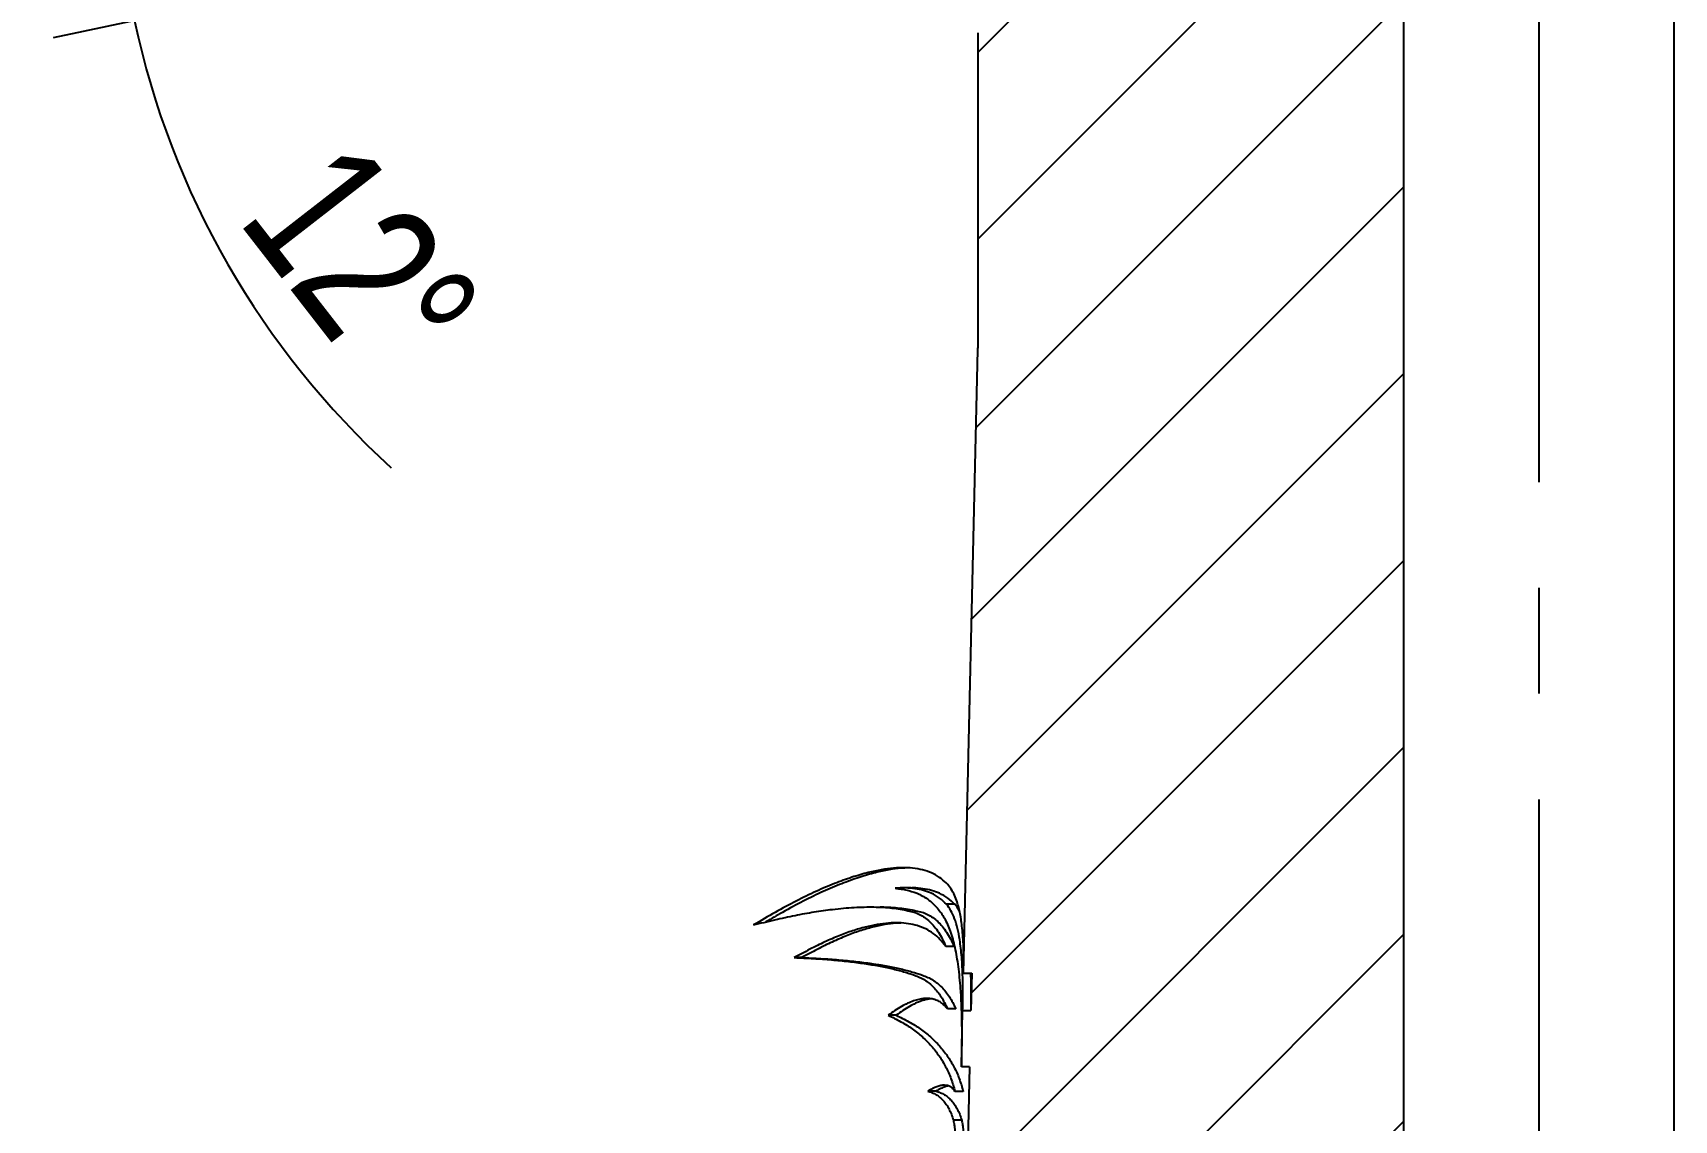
# Model space of a CAD drawing. Header units: millimetres. Extents: x 8 to 871, y 8 to 585.
# Drawn here: x 366.03 to 405.46, y 300.2 to 326.33 of the extents above; entities that cross this region are included whole.
import ezdxf

# ---------------------------------------------------------------- set-up
doc = ezdxf.new("R2010")
doc.units = ezdxf.units.MM
doc.linetypes.add('CENTERX2', pattern=[20.32, 12.7, -2.54, 2.54, -2.54])
for name, color, linetype in [('CENTERLINE', 4, 'CENTERX2'), ('DIMENSIONS', 2, 'Continuous'), ('HATCH', 3, 'Continuous')]:
    doc.layers.add(name, color=color, linetype=linetype)
doc.layers.add('OUTLINE', color=7, linetype='Continuous', lineweight=25)
doc.styles.add('SLDTEXTSTYLE0', font='TXT', dxfattribs={"width": 0.75})
doc.dimstyles.new('SLDDIMSTYLE3', dxfattribs={"dimtxt": 3.5, "dimasz": 2, "dimexe": 0, "dimexo": 0.0625, "dimgap": 0.875, "dimtad": 1, "dimrnd": 1e-09, "dimzin": 12, "dimdsep": 46, "dimtxsty": 'SLDTEXTSTYLE0', "dimsah": 1, "dimcen": 0.09, "dimadec": 0, "dimazin": 3, "dimtol": 1, "dimtp": 0.05, "dimtm": 0.05, "dimtfac": 1, "dimtofl": 0, "dimtmove": 0, "dimatfit": 3, "dimfxl": 0, "dimfrac": 2, "dimtolj": 1, "dimarcsym": 0})
doc.dimstyles.new('SLDDIMSTYLE7', dxfattribs={"dimtxt": 3.5, "dimasz": 2, "dimexe": 0, "dimexo": 0.0625, "dimgap": 0.875, "dimtad": 1, "dimdec": 4, "dimzin": 12, "dimdsep": 46, "dimtxsty": 'SLDTEXTSTYLE0', "dimsah": 1, "dimcen": 0.09, "dimadec": 0, "dimazin": 3, "dimtfac": 1, "dimtdec": 0, "dimtofl": 0, "dimtmove": 0, "dimatfit": 3, "dimfxl": 0, "dimfrac": 2, "dimtolj": 1, "dimtzin": 12, "dimarcsym": 0})

# ---------------------------------------------------------------- blocks, each defined once
blk = doc.blocks.new('_D_11')
at = {"layer": 'DIMENSIONS'}
for p, q in [((382.147, 330.833), (366.026, 330.833)), ((387.258, 330.625), (366.513, 326.209))]:
    blk.add_line(p, q, dxfattribs=at)
for start, end in [(180, 192.0175), (192.0175, 227.7127)]:
    blk.add_arc((388.236, 330.833), 20.21, start, end, dxfattribs=at)
for points in [[(368.026, 330.833), (367.625, 328.811), (368.624, 328.86)], [(368.469, 326.625), (368.643, 328.68), (367.656, 328.52)]]:
    blk.add_solid(points, dxfattribs=at)
at = {"layer": 'DIMENSIONS', "insert": (373.679, 323.984), "char_height": 3.5, "attachment_point": 1, "rotation": 307.8343, "style": 'SLDTEXTSTYLE0'}
blk.add_mtext('12°', dxfattribs=at)
blk = doc.blocks.new('_D_31')
at = {"layer": 'DIMENSIONS'}
for p, q in [((435.589, 429.833), (473.701, 429.833)), ((471.701, 429.833), (471.701, 187.335)), ((387.934, 187.335), (473.701, 187.335))]:
    blk.add_line(p, q, dxfattribs=at)
for points in [[(471.701, 429.833), (471.201, 427.833), (472.201, 427.833)], [(471.701, 187.335), (472.201, 189.335), (471.201, 189.335)]]:
    blk.add_solid(points, dxfattribs=at)
at = {"layer": 'DIMENSIONS', "attachment_point": 1, "rotation": 90, "style": 'SLDTEXTSTYLE0'}
for s, insert, char_height in [('±0,05', (468.202, 311.088), 2.5), ('242,5', (467.19, 298.16), 3.5)]:
    blk.add_mtext(s, dxfattribs=dict(at, insert=insert, char_height=char_height))

msp = doc.modelspace()

# ---------------------------------------------------------------- hatches: boundary and pattern name
at = {"layer": 'HATCH'}
h = msp.add_hatch(dxfattribs=at)
h.set_pattern_fill('ANSI31', color=256, angle=3e-322, style=0)
edge = h.paths.add_edge_path(flags=0)
edge.add_line((388.32693, 292.58989), (388.31504, 292.07704))
edge.add_line((388.31504, 292.07704), (388.11499, 292.07704))
edge.add_line((388.11499, 292.07704), (388.09674, 291.28966))
edge.add_spline(control_points=[(388.09674, 291.28966), (388.16342, 291.28966), (388.2301, 291.28966), (388.29679, 291.28966)], knot_values=[0.00002714, 0.00002714, 0.00002714, 0.00002714, 0.0002272, 0.0002272, 0.0002272, 0.0002272], weights=[1, 1, 1, 1], degree=3, periodic=0)
edge.add_line((388.29679, 291.28966), (388.20941, 287.51979))
edge.add_spline(control_points=[(388.20941, 287.51979), (388.14272, 287.51979), (388.07604, 287.51979), (388.00935, 287.51979)], knot_values=[0.0000634, 0.0000634, 0.0000634, 0.0000634, 0.00026345, 0.00026345, 0.00026345, 0.00026345], weights=[1, 1, 1, 1], degree=3, periodic=0)
edge.add_line((388.00935, 287.51979), (387.8951, 282.59093))
edge.add_spline(control_points=[(387.8951, 282.59093), (387.96179, 282.59093), (388.02847, 282.59093), (388.09516, 282.59093)], knot_values=[0.00000348, 0.00000348, 0.00000348, 0.00000348, 0.00020353, 0.00020353, 0.00020353, 0.00020353], weights=[1, 1, 1, 1], degree=3, periodic=0)
edge.add_line((388.09516, 282.59093), (388.01693, 279.21584))
edge.add_spline(control_points=[(388.01693, 279.21584), (387.95024, 279.21584), (387.88356, 279.21584), (387.81687, 279.21584)], knot_values=[0.00007805, 0.00007805, 0.00007805, 0.00007805, 0.0002781, 0.0002781, 0.0002781, 0.0002781], weights=[1, 1, 1, 1], degree=3, periodic=0)
edge.add_line((387.81687, 279.21584), (387.74802, 276.24542))
edge.add_line((387.74802, 276.24542), (387.94807, 276.24542))
edge.add_line((387.94807, 276.24542), (387.90636, 274.44593))
edge.add_line((387.90636, 274.44593), (387.70631, 274.44593))
edge.add_line((387.70631, 274.44593), (386.33384, 215.2352))
edge.add_arc((396.33118, 215.00347), 10.00003, 178.672157, 196.096265)
edge.add_line((386.72318, 212.23094), (387.94978, 207.98024))
edge.add_arc((368.73384, 202.4352), 20, 0, 16.096265, ccw=False)
edge.add_line((388.73384, 202.4352), (388.73384, 196.6352))
edge.add_arc((363.80884, 196.6352), 24.925, 338.091875, 360, ccw=False)
edge.add_line((386.93384, 187.3352), (398.95884, 182.95846))
edge.add_line((398.95884, 182.95846), (398.95884, 329.8218))
edge.add_line((398.95884, 329.8218), (398.42307, 332.57812))
edge.add_line((398.42307, 332.57812), (388.34086, 330.53898))
edge.add_arc((366.03384, 326.33342), 22.7, 0, 10.676699, ccw=False)
edge.add_line((388.73384, 326.33342), (388.73384, 318.83342))
edge.add_arc((383.73384, 318.83342), 5, 358.672157, 360, ccw=False)
edge.add_line((388.7325, 318.71755), (388.38532, 303.7398))
edge.add_line((388.38532, 303.7398), (388.58538, 303.7398))
edge.add_line((388.58538, 303.7398), (388.56448, 302.83817))
edge.add_line((388.56448, 302.83817), (388.36442, 302.83817))
edge.add_line((388.36442, 302.83817), (388.33309, 301.48648))
edge.add_spline(control_points=[(388.33309, 301.48648), (388.39978, 301.48648), (388.46646, 301.48648), (388.53314, 301.48648)], knot_values=[0.00003223, 0.00003223, 0.00003223, 0.00003223, 0.00023229, 0.00023229, 0.00023229, 0.00023229], weights=[1, 1, 1, 1], degree=3, periodic=0)
edge.add_line((388.53314, 301.48648), (388.35458, 293.78268))
edge.add_line((388.35458, 293.78268), (388.15452, 293.78268))
edge.add_line((388.15452, 293.78268), (388.14975, 293.57667))
edge.add_line((388.14975, 293.57667), (388.3498, 293.57667))
edge.add_line((388.3498, 293.57667), (388.33735, 293.03935))
edge.add_spline(control_points=[(388.33735, 293.03935), (388.27066, 293.03935), (388.20398, 293.03935), (388.13729, 293.03935)], knot_values=[0.00000858, 0.00000858, 0.00000858, 0.00000858, 0.00020863, 0.00020863, 0.00020863, 0.00020863], weights=[1, 1, 1, 1], degree=3, periodic=0)
edge.add_line((388.13729, 293.03935), (388.12687, 292.58989))
edge.add_line((388.12687, 292.58989), (388.32693, 292.58989))

# ---------------------------------------------------------------- linework, layer by layer
at = {"layer": 'CENTERLINE'}
msp.add_line((402.20884, 429.83342), (402.20884, 155.70133), dxfattribs=at)
at = {"layer": 'OUTLINE'}
for p, q in [((405.45884, 156.8852), (405.45884, 429.83342)), ((398.95884, 329.8218), (398.95884, 182.95846)), ((388.73384, 318.83342), (388.73384, 326.33342)), ((388.38532, 303.7398), (388.7325, 318.71755)), ((387.1245, 305.78533), (386.93012, 305.78533)), ((388.17705, 305.39125), (387.97959, 305.39125)), ((384.49629, 304.10947), (384.32007, 304.10947)), ((388.15533, 304.38076), (387.95786, 304.38076)), ((388.38532, 303.7398), (388.58538, 303.7398)), ((388.58538, 303.7398), (388.56448, 302.83817)), ((388.19736, 302.87885), (387.99945, 302.87885)), ((386.76681, 302.72556), (386.57721, 302.72556)), ((388.33309, 301.48648), (388.36442, 302.83817)), ((388.36442, 302.83817), (388.56448, 302.83817)), ((388.33514, 301.57898), (388.33309, 301.48648)), ((388.53315, 301.48648), (388.33309, 301.48648)), ((388.53315, 301.48648), (388.35457, 293.78268)), ((387.72266, 300.8984), (387.52726, 300.8984)), ((388.3799, 300.8961), (388.18066, 300.8961)), ((388.34283, 300.20378), (388.14372, 300.20378))]:
    msp.add_line(p, q, dxfattribs=at)
msp.add_arc((383.73384, 318.83342), 5, 358.672157, 0, dxfattribs=at)
for points, knots in [([(388.00537, 305.86779), (387.95532, 305.91616), (387.85525, 306.0129), (387.67181, 306.12809), (387.46303, 306.20733), (387.23118, 306.25628), (386.97909, 306.2743), (386.70803, 306.26379), (386.4136, 306.22472), (386.08071, 306.15374), (385.70664, 306.04577), (385.28879, 305.89519), (384.84229, 305.70665), (384.36765, 305.4751), (383.86816, 305.20469), (383.51672, 304.99765), (383.34104, 304.89415)], [0, 0, 0, 0, 0.06888447, 0.13775699, 0.20711158, 0.27646578, 0.34211712, 0.40776852, 0.47387634, 0.53998442, 0.615844, 0.69174683, 0.76760669, 0.8450482, 0.92254024, 1, 1, 1, 1]), ([(387.04219, 306.2648), (386.99169, 306.26354), (386.85064, 306.26004), (386.5935, 306.22259), (386.25872, 306.15186), (385.88229, 306.04294), (385.46328, 305.89235), (385.0157, 305.7041), (384.5398, 305.47278), (384.08009, 305.2259), (383.77053, 305.04486), (383.63685, 304.96667)], [0, 0, 0, 0, 0.06072202, 0.16960734, 0.27849289, 0.40249486, 0.52656683, 0.65056913, 0.77711857, 0.90374924, 1, 1, 1, 1]), ([(387.97959, 305.39125), (387.92514, 305.44398), (387.81613, 305.54958), (387.62649, 305.65553), (387.42675, 305.72808), (387.21944, 305.77028), (386.99311, 305.78984), (386.8253, 305.78207), (386.74133, 305.77819)], [0, 0, 0, 0, 0.18877001, 0.37795337, 0.53288125, 0.68804128, 0.84390301, 1, 1, 1, 1]), ([(386.74133, 305.77819), (386.77144, 305.77423), (386.83165, 305.76633), (386.94249, 305.74853), (387.01999, 305.73226), (387.06985, 305.72179)], [0, 0, 0, 0, 0.26286463, 0.52572872, 1, 1, 1, 1]), ([(387.06985, 305.72179), (387.15947, 305.69438), (387.33871, 305.63955), (387.56621, 305.49372), (387.76609, 305.30687), (387.87323, 305.14273), (387.9269, 305.06053)], [0, 0, 0, 0, 0.25327801, 0.50655717, 0.75287063, 1, 1, 1, 1]), ([(388.17705, 305.39125), (388.12261, 305.44371), (388.01361, 305.54875), (387.8236, 305.65458), (387.62322, 305.72779), (387.41317, 305.76914), (387.24552, 305.78728), (387.14155, 305.78375), (387.12137, 305.78306)], [0, 0, 0, 0, 0.213023078, 0.426503951, 0.602970375, 0.779700458, 0.957230387, 1, 1, 1, 1]), ([(388.38532, 303.7398), (388.3862, 303.78255), (388.38894, 303.91618), (388.38955, 304.13019), (388.38457, 304.37611), (388.37315, 304.6063), (388.35033, 304.8766), (388.3079, 305.16769), (388.24277, 305.42565), (388.1689, 305.61562), (388.09441, 305.75593), (388.03504, 305.83051), (388.00537, 305.86779)], [0, 0, 0, 0, 0.040116172, 0.125424051, 0.210731357, 0.296526289, 0.382321221, 0.535292712, 0.688266239, 0.79215132, 0.896096865, 1, 1, 1, 1]), ([(383.34104, 304.89415), (383.51289, 304.93708), (383.85656, 305.02293), (384.34229, 305.13002), (384.80549, 305.2123), (385.28305, 305.27978), (385.7652, 305.32267), (386.24131, 305.33282), (386.60014, 305.31205), (386.86537, 305.27542), (386.98805, 305.25076), (387.04939, 305.23843)], [0, 0, 0, 0, 0.109117155, 0.218225999, 0.327901346, 0.43757583, 0.577385205, 0.717508722, 0.858588179, 0.929293046, 1, 1, 1, 1]), ([(386.31783, 305.32486), (386.35065, 305.32578), (386.54594, 305.33124), (386.78613, 305.31135), (387.05568, 305.27574), (387.17951, 305.25087), (387.24143, 305.23843)], [0, 0, 0, 0, 0.0916177, 0.54527168, 0.77263251, 1, 1, 1, 1]), ([(387.04939, 305.23843), (387.09778, 305.22777), (387.19456, 305.20645), (387.32902, 305.14957), (387.45542, 305.07432), (387.57364, 304.97818), (387.68345, 304.86145), (387.78454, 304.72287), (387.87708, 304.56492), (387.93092, 304.44218), (387.95786, 304.38076)], [0, 0, 0, 0, 0.12288538, 0.24577076, 0.3694696, 0.49316861, 0.61932246, 0.74569531, 0.87273531, 1, 1, 1, 1]), ([(387.24143, 305.23843), (387.2901, 305.22777), (387.38745, 305.20645), (387.52268, 305.14959), (387.64983, 305.07434), (387.76875, 304.97821), (387.87922, 304.86149), (387.98092, 304.72291), (388.07403, 304.56496), (388.12821, 304.4422), (388.15533, 304.38076)], [0, 0, 0, 0, 0.12290525, 0.24581062, 0.36952133, 0.49323227, 0.61937501, 0.74573498, 0.8727559, 1, 1, 1, 1]), ([(388.36442, 302.83817), (388.36697, 302.97932), (388.37208, 303.26226), (388.36819, 303.60334), (388.35796, 303.88813), (388.34332, 304.12213), (388.32274, 304.34019), (388.29114, 304.57672), (388.24372, 304.81843), (388.17384, 305.05392), (388.08765, 305.24572), (388.01561, 305.34273), (387.97959, 305.39125)], [0, 0, 0, 0, 0.10852106, 0.21752896, 0.29417187, 0.37081488, 0.44798653, 0.525158, 0.64290332, 0.76065302, 0.88030328, 1, 1, 1, 1]), ([(388.28626, 305.22892), (388.28492, 305.23188), (388.25432, 305.29935), (388.21482, 305.34633), (388.17705, 305.39125)], [0, 0, 0, 0, 0.04393353, 1, 1, 1, 1]), ([(387.95786, 304.38076), (387.91319, 304.43782), (387.82386, 304.55191), (387.6629, 304.69563), (387.48099, 304.80349), (387.28085, 304.88163), (387.06489, 304.92975), (386.83423, 304.94993), (386.58449, 304.94309), (386.31526, 304.90907), (386.02732, 304.84739), (385.7213, 304.75756), (385.39706, 304.64042), (385.05486, 304.49164), (384.69673, 304.31431), (384.44562, 304.17774), (384.32007, 304.10947)], [0, 0, 0, 0, 0.07342686, 0.14683772, 0.22075809, 0.29467868, 0.36410988, 0.433541, 0.50345493, 0.57336869, 0.6438919, 0.71444659, 0.78497051, 0.85662821, 0.92832418, 1, 1, 1, 1]), ([(386.87744, 304.9414), (386.8398, 304.94082), (386.71859, 304.93894), (386.4942, 304.90669), (386.20556, 304.84557), (385.89874, 304.75521), (385.57411, 304.63826), (385.23153, 304.48988), (384.87315, 304.31327), (384.6219, 304.17739), (384.49629, 304.10947)], [0, 0, 0, 0, 0.060110093, 0.193519384, 0.326852388, 0.460244139, 0.59357881, 0.729017704, 0.86452749, 1, 1, 1, 1]), ([(387.9269, 305.06053), (387.95187, 305.0099), (388.00182, 304.90865), (388.06778, 304.74556), (388.12622, 304.56003), (388.17683, 304.35499), (388.22009, 304.13311), (388.25633, 303.89406), (388.28582, 303.63736), (388.31154, 303.33056), (388.33095, 302.96641), (388.34183, 302.53725), (388.34361, 302.07456), (388.33797, 301.7442), (388.33514, 301.57898)], [0, 0, 0, 0, 0.07396341, 0.14791281, 0.22222682, 0.29654579, 0.37055469, 0.44456337, 0.51906699, 0.59356991, 0.69451044, 0.79545262, 0.89770888, 1, 1, 1, 1]), ([(384.32007, 304.10947), (384.47529, 304.10284), (384.78587, 304.08958), (385.21819, 304.05837), (385.62564, 304.01821), (386.00108, 303.96955), (386.34613, 303.91246), (386.66105, 303.84739), (386.95184, 303.77357), (387.12338, 303.71764), (387.20916, 303.68968)], [0, 0, 0, 0, 0.1269235, 0.25396438, 0.38088885, 0.50793394, 0.63073195, 0.75352983, 0.87676463, 1, 1, 1, 1]), ([(384.49629, 304.10947), (384.65152, 304.10288), (384.96212, 304.0897), (385.3947, 304.05877), (385.80254, 304.01897), (386.17999, 303.9706), (386.52831, 303.91357), (386.84737, 303.84825), (387.14189, 303.77406), (387.31552, 303.71781), (387.40233, 303.68968)], [0, 0, 0, 0, 0.12618723, 0.25248946, 0.37867796, 0.50498417, 0.62851587, 0.75204765, 0.87602348, 1, 1, 1, 1]), ([(387.20916, 303.68968), (387.29245, 303.6544), (387.45937, 303.58371), (387.63512, 303.43652), (387.76196, 303.2929), (387.84934, 303.16965), (387.92941, 303.03319), (387.97609, 302.93031), (387.99945, 302.87885)], [0, 0, 0, 0, 0.24747869, 0.49593476, 0.62162926, 0.74745222, 0.87366195, 1, 1, 1, 1]), ([(387.40233, 303.68968), (387.48611, 303.65441), (387.65399, 303.58373), (387.83078, 303.43655), (387.9584, 303.29294), (388.04631, 303.16969), (388.12688, 303.03322), (388.17386, 302.93032), (388.19736, 302.87885)], [0, 0, 0, 0, 0.24750006, 0.49596866, 0.6216573, 0.74747339, 0.87367302, 1, 1, 1, 1]), ([(388.56448, 302.83817), (388.56692, 302.97834), (388.57181, 303.2593), (388.56961, 303.55176), (388.56364, 303.70417), (388.56224, 303.7398)], [0, 0, 0, 0, 0.43272833, 0.86737284, 1, 1, 1, 1]), ([(387.99945, 302.87885), (387.97539, 302.90636), (387.92729, 302.96138), (387.84557, 303.03358), (387.75613, 303.08494), (387.6581, 303.117), (387.55182, 303.13201), (387.43707, 303.13013), (387.31435, 303.10992), (387.18306, 303.07129), (387.04354, 303.01477), (386.89546, 302.93958), (386.74079, 302.84034), (386.63174, 302.76383), (386.57721, 302.72556)], [0, 0, 0, 0, 0.081539951, 0.163067375, 0.244951224, 0.326838405, 0.40972387, 0.492607776, 0.575974348, 0.659341607, 0.74423934, 0.829133453, 0.914556765, 1, 1, 1, 1]), ([(387.60046, 303.1221), (387.57025, 303.11799), (387.49922, 303.10834), (387.37757, 303.07146), (387.23714, 303.01546), (387.08778, 302.94007), (386.93182, 302.84068), (386.82182, 302.76394), (386.76681, 302.72556)], [0, 0, 0, 0, 0.12704996, 0.29869211, 0.47347206, 0.64824399, 0.82410201, 1, 1, 1, 1]), ([(386.57721, 302.72556), (386.68009, 302.67511), (386.88585, 302.57422), (387.15792, 302.40192), (387.40241, 302.20612), (387.618, 301.98951), (387.80463, 301.75035), (387.9613, 301.48814), (388.09002, 301.20629), (388.15044, 300.99954), (388.18066, 300.8961)], [0, 0, 0, 0, 0.12344418, 0.24688077, 0.37092536, 0.49496957, 0.62082187, 0.74683642, 0.87333681, 1, 1, 1, 1]), ([(386.76681, 302.72556), (386.87029, 302.67512), (387.07724, 302.57424), (387.3509, 302.40196), (387.59685, 302.20618), (387.81373, 301.98958), (388.0015, 301.75043), (388.15913, 301.48821), (388.28868, 301.20634), (388.34948, 300.99956), (388.3799, 300.8961)], [0, 0, 0, 0, 0.12344911, 0.24689061, 0.37093847, 0.49498552, 0.62083502, 0.74684631, 0.87334201, 1, 1, 1, 1]), ([(388.18066, 300.8961), (388.16461, 300.91853), (388.13251, 300.96338), (388.07323, 301.00829), (388.00569, 301.03664), (387.92868, 301.04675), (387.84247, 301.03872), (387.7466, 301.01157), (387.64239, 300.96694), (387.56566, 300.92126), (387.52726, 300.8984)], [0, 0, 0, 0, 0.12320987, 0.24641956, 0.37032281, 0.49422647, 0.6202054, 0.74636899, 0.87309071, 1, 1, 1, 1]), ([(387.52726, 300.8984), (387.56272, 300.88812), (387.63364, 300.86756), (387.73003, 300.81817), (387.81902, 300.75495), (387.90016, 300.67616), (387.97349, 300.58206), (388.03873, 300.4719), (388.09638, 300.34744), (388.12793, 300.25169), (388.14372, 300.20378)], [0, 0, 0, 0, 0.12362654, 0.24725322, 0.37141383, 0.49557503, 0.62132751, 0.74722121, 0.87354036, 1, 1, 1, 1]), ([(388.01504, 301.02908), (387.9911, 301.02311), (387.93547, 301.00925), (387.83829, 300.96659), (387.76123, 300.92114), (387.72266, 300.8984)], [0, 0, 0, 0, 0.27410304, 0.63678495, 1, 1, 1, 1]), ([(387.72266, 300.8984), (387.75833, 300.88812), (387.82967, 300.86756), (387.92663, 300.81817), (388.01614, 300.75496), (388.09777, 300.67618), (388.17154, 300.58208), (388.23718, 300.47192), (388.29519, 300.34746), (388.32695, 300.25169), (388.34283, 300.20378)], [0, 0, 0, 0, 0.1236387, 0.2472775, 0.37144541, 0.49561387, 0.62135957, 0.7472455, 0.87355302, 1, 1, 1, 1]), ([(388.14372, 300.20378), (388.1504, 300.16544), (388.16378, 300.08875), (388.18106, 299.9639), (388.19548, 299.82022), (388.20587, 299.6464), (388.21223, 299.44213), (388.21478, 299.21231), (388.21437, 298.96138), (388.21111, 298.69391), (388.205, 298.41185), (388.19609, 298.12801), (388.1844, 297.85162), (388.16998, 297.59593), (388.15281, 297.36515), (388.13269, 297.16397), (388.10888, 296.99018), (388.08102, 296.85318), (388.05239, 296.76837), (388.02499, 296.73132), (388.00011, 296.72763), (387.96988, 296.75815), (387.93466, 296.83847), (387.90648, 296.91596), (387.89237, 296.95475)], [0, 0, 0, 0, 0.04347561, 0.08694273, 0.13026245, 0.17272366, 0.2151474, 0.25751255, 0.29989766, 0.34499183, 0.39007884, 0.43734979, 0.48461703, 0.53135024, 0.57810413, 0.62566863, 0.67324193, 0.72553708, 0.77782073, 0.81410021, 0.85053335, 0.88681087, 0.94334212, 1, 1, 1, 1]), ([(388.34283, 300.20378), (388.34957, 300.16538), (388.36305, 300.08859), (388.38049, 299.96355), (388.39498, 299.81961), (388.4055, 299.64611), (388.41165, 299.44075), (388.41408, 299.28717), (388.41395, 299.20158), (388.41394, 299.1977)], [0, 0, 0, 0, 0.16795147, 0.33586934, 0.5032163, 0.66640016, 0.82943747, 0.99227855, 1, 1, 1, 1])]:
    msp.add_open_spline(points, degree=3, knots=knots, dxfattribs=at)

# ---------------------------------------------------------------- dimensions: what is measured, and where the dimension line sits
at = {"layer": 'DIMENSIONS'}
dim = msp.add_linear_dim(base=(471.70139, 187.3352), p1=(434.58919, 429.83342), p2=(386.93384, 187.3352), angle=90, dimstyle='SLDDIMSTYLE3', dxfattribs=at)
dim.commit()
dim.dimension.update_dxf_attribs({"geometry": '_D_31', "text_midpoint": (471.70139, 308.58431), "dimtype": 160})
dim = msp.add_angular_dim_2l(base=(368.13698, 328.71779), line1=((388.23635, 330.83342), (383.14706, 330.83342)), line2=((397.87337, 332.88491), (388.23635, 330.83342)), dimstyle='SLDDIMSTYLE7', dxfattribs=at)
dim.commit()
dim.dimension.update_dxf_attribs({"geometry": '_D_11', "text_midpoint": (372.27441, 318.43677), "dimtype": 162})

doc.saveas('drawing.dxf')
